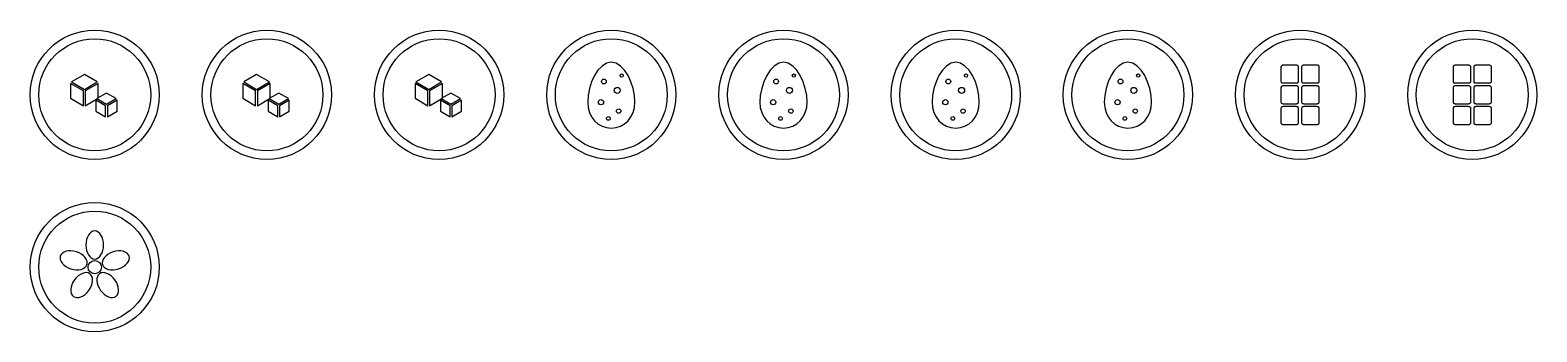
# Model space of a CAD drawing. Extents: x 4 to 288, y 4 to 32.
# Drawn here: x 148 to 288, y 4 to 32 of the extents above; entities that cross this region are included whole.
import ezdxf

# ---------------------------------------------------------------- set-up
doc = ezdxf.new("R2010")
doc.units = 0
doc.layers.add('CUT', color=1, linetype='CONTINUOUS')
doc.layers.add('RASTER', color=7, linetype='CONTINUOUS')

msp = doc.modelspace()

# ---------------------------------------------------------------- linework, layer by layer
at = {"layer": 'CUT'}
for centre in [(154, 26), (170, 26), (186, 26), (202, 26), (218, 26), (234, 26), (250, 26), (266, 26), (282, 26), (154, 10)]:
    msp.add_circle(centre, 6, dxfattribs=at)
at = {"layer": 'RASTER'}
for points in [[(202, 29.02), (201.551, 28.928), (201.136, 28.673), (200.762, 28.282), (200.438, 27.785), (200.173, 27.21), (199.973, 26.588), (199.847, 25.946), (199.804, 25.314), (199.847, 24.816), (199.973, 24.359), (200.173, 23.95), (200.438, 23.598), (200.762, 23.309), (201.136, 23.094), (201.551, 22.958), (202, 22.911), (202.449, 22.958), (202.864, 23.094), (203.238, 23.309), (203.562, 23.598), (203.827, 23.95), (204.027, 24.359), (204.153, 24.816), (204.196, 25.314), (204.153, 25.946), (204.027, 26.588), (203.827, 27.21), (203.562, 27.785), (203.238, 28.282), (202.864, 28.673), (202.449, 28.928), (202, 29.02)], [(218, 29.02), (217.551, 28.928), (217.136, 28.673), (216.762, 28.282), (216.438, 27.785), (216.173, 27.21), (215.973, 26.588), (215.847, 25.946), (215.804, 25.314), (215.847, 24.816), (215.973, 24.359), (216.173, 23.95), (216.438, 23.598), (216.762, 23.309), (217.136, 23.094), (217.551, 22.958), (218, 22.911), (218.449, 22.958), (218.864, 23.094), (219.238, 23.309), (219.562, 23.598), (219.827, 23.95), (220.027, 24.359), (220.153, 24.816), (220.196, 25.314), (220.153, 25.946), (220.027, 26.588), (219.827, 27.21), (219.562, 27.785), (219.238, 28.282), (218.864, 28.673), (218.449, 28.928), (218, 29.02)], [(234, 29.02), (233.551, 28.928), (233.136, 28.673), (232.762, 28.282), (232.438, 27.785), (232.173, 27.21), (231.973, 26.588), (231.847, 25.946), (231.804, 25.314), (231.847, 24.816), (231.973, 24.359), (232.173, 23.95), (232.438, 23.598), (232.762, 23.309), (233.136, 23.094), (233.551, 22.958), (234, 22.911), (234.449, 22.958), (234.864, 23.094), (235.238, 23.309), (235.562, 23.598), (235.827, 23.95), (236.027, 24.359), (236.153, 24.816), (236.196, 25.314), (236.153, 25.946), (236.027, 26.588), (235.827, 27.21), (235.562, 27.785), (235.238, 28.282), (234.864, 28.673), (234.449, 28.928), (234, 29.02)], [(250, 29.02), (249.551, 28.928), (249.136, 28.673), (248.762, 28.282), (248.438, 27.785), (248.173, 27.21), (247.973, 26.588), (247.847, 25.946), (247.804, 25.314), (247.847, 24.816), (247.973, 24.359), (248.173, 23.95), (248.438, 23.598), (248.762, 23.309), (249.136, 23.094), (249.551, 22.958), (250, 22.911), (250.449, 22.958), (250.864, 23.094), (251.238, 23.309), (251.562, 23.598), (251.827, 23.95), (252.027, 24.359), (252.153, 24.816), (252.196, 25.314), (252.153, 25.946), (252.027, 26.588), (251.827, 27.21), (251.562, 27.785), (251.238, 28.282), (250.864, 28.673), (250.449, 28.928), (250, 29.02)], [(264.215, 28.54), (264.215, 27.304), (264.219, 27.256), (264.228, 27.214), (264.244, 27.179), (264.267, 27.15), (264.296, 27.127), (264.331, 27.111), (264.373, 27.101), (264.421, 27.098), (265.657, 27.098), (265.705, 27.101), (265.747, 27.111), (265.782, 27.127), (265.811, 27.15), (265.834, 27.179), (265.85, 27.214), (265.86, 27.256), (265.863, 27.304), (265.863, 28.54), (265.86, 28.588), (265.85, 28.63), (265.834, 28.665), (265.811, 28.694), (265.782, 28.717), (265.747, 28.733), (265.705, 28.742), (265.657, 28.746), (264.421, 28.746), (264.373, 28.742), (264.331, 28.733), (264.296, 28.717), (264.267, 28.694), (264.244, 28.665), (264.228, 28.63), (264.219, 28.588), (264.215, 28.54)], [(266.137, 28.54), (266.137, 27.304), (266.14, 27.256), (266.15, 27.214), (266.166, 27.179), (266.189, 27.15), (266.218, 27.127), (266.253, 27.111), (266.295, 27.101), (266.343, 27.098), (267.579, 27.098), (267.627, 27.101), (267.669, 27.111), (267.704, 27.127), (267.733, 27.15), (267.756, 27.179), (267.772, 27.214), (267.781, 27.256), (267.785, 27.304), (267.785, 28.54), (267.781, 28.588), (267.772, 28.63), (267.756, 28.665), (267.733, 28.694), (267.704, 28.717), (267.669, 28.733), (267.627, 28.742), (267.579, 28.746), (266.343, 28.746), (266.295, 28.742), (266.253, 28.733), (266.218, 28.717), (266.189, 28.694), (266.166, 28.665), (266.15, 28.63), (266.14, 28.588), (266.137, 28.54)], [(280.215, 28.54), (280.215, 27.304), (280.219, 27.256), (280.228, 27.214), (280.244, 27.179), (280.267, 27.15), (280.296, 27.127), (280.331, 27.111), (280.373, 27.101), (280.421, 27.098), (281.657, 27.098), (281.705, 27.101), (281.747, 27.111), (281.782, 27.127), (281.811, 27.15), (281.834, 27.179), (281.85, 27.214), (281.86, 27.256), (281.863, 27.304), (281.863, 28.54), (281.86, 28.588), (281.85, 28.63), (281.834, 28.665), (281.811, 28.694), (281.782, 28.717), (281.747, 28.733), (281.705, 28.742), (281.657, 28.746), (280.421, 28.746), (280.373, 28.742), (280.331, 28.733), (280.296, 28.717), (280.267, 28.694), (280.244, 28.665), (280.228, 28.63), (280.219, 28.588), (280.215, 28.54)], [(282.137, 28.54), (282.137, 27.304), (282.14, 27.256), (282.15, 27.214), (282.166, 27.179), (282.189, 27.15), (282.218, 27.127), (282.253, 27.111), (282.295, 27.101), (282.343, 27.098), (283.579, 27.098), (283.627, 27.101), (283.669, 27.111), (283.704, 27.127), (283.733, 27.15), (283.756, 27.179), (283.772, 27.214), (283.781, 27.256), (283.785, 27.304), (283.785, 28.54), (283.781, 28.588), (283.772, 28.63), (283.756, 28.665), (283.733, 28.694), (283.704, 28.717), (283.669, 28.733), (283.627, 28.742), (283.579, 28.746), (282.343, 28.746), (282.295, 28.742), (282.253, 28.733), (282.218, 28.717), (282.189, 28.694), (282.166, 28.665), (282.15, 28.63), (282.14, 28.588), (282.137, 28.54)], [(151.761, 27.05), (151.761, 25.677), (152.955, 24.991), (152.955, 26.364), (151.761, 27.05)], [(153.039, 27.881), (151.845, 27.194), (153.039, 26.508), (154.233, 27.194), (153.039, 27.881)], [(153.123, 26.364), (153.123, 24.991), (154.317, 25.677), (154.317, 27.05), (153.123, 26.364)], [(167.761, 27.05), (167.761, 25.677), (168.955, 24.991), (168.955, 26.364), (167.761, 27.05)], [(169.039, 27.881), (167.845, 27.194), (169.039, 26.508), (170.233, 27.194), (169.039, 27.881)], [(169.123, 26.364), (169.123, 24.991), (170.317, 25.677), (170.317, 27.05), (169.123, 26.364)], [(183.761, 27.05), (183.761, 25.677), (184.955, 24.991), (184.955, 26.364), (183.761, 27.05)], [(185.039, 27.881), (183.845, 27.194), (185.039, 26.508), (186.233, 27.194), (185.039, 27.881)], [(185.123, 26.364), (185.123, 24.991), (186.317, 25.677), (186.317, 27.05), (185.123, 26.364)], [(264.215, 26.618), (264.215, 25.382), (264.219, 25.334), (264.228, 25.292), (264.244, 25.257), (264.267, 25.228), (264.296, 25.205), (264.331, 25.189), (264.373, 25.18), (264.421, 25.176), (265.657, 25.176), (265.705, 25.18), (265.747, 25.189), (265.782, 25.205), (265.811, 25.228), (265.834, 25.257), (265.85, 25.292), (265.86, 25.334), (265.863, 25.382), (265.863, 26.618), (265.86, 26.666), (265.85, 26.708), (265.834, 26.743), (265.811, 26.772), (265.782, 26.795), (265.747, 26.811), (265.705, 26.82), (265.657, 26.824), (264.421, 26.824), (264.373, 26.82), (264.331, 26.811), (264.296, 26.795), (264.267, 26.772), (264.244, 26.743), (264.228, 26.708), (264.219, 26.666), (264.215, 26.618)], [(266.137, 26.618), (266.137, 25.382), (266.14, 25.334), (266.15, 25.292), (266.166, 25.257), (266.189, 25.228), (266.218, 25.205), (266.253, 25.189), (266.295, 25.18), (266.343, 25.176), (267.579, 25.176), (267.627, 25.18), (267.669, 25.189), (267.704, 25.205), (267.733, 25.228), (267.756, 25.257), (267.772, 25.292), (267.781, 25.334), (267.785, 25.382), (267.785, 26.618), (267.781, 26.666), (267.772, 26.708), (267.756, 26.743), (267.733, 26.772), (267.704, 26.795), (267.669, 26.811), (267.627, 26.82), (267.579, 26.824), (266.343, 26.824), (266.295, 26.82), (266.253, 26.811), (266.218, 26.795), (266.189, 26.772), (266.166, 26.743), (266.15, 26.708), (266.14, 26.666), (266.137, 26.618)], [(280.215, 26.618), (280.215, 25.382), (280.219, 25.334), (280.228, 25.292), (280.244, 25.257), (280.267, 25.228), (280.296, 25.205), (280.331, 25.189), (280.373, 25.18), (280.421, 25.176), (281.657, 25.176), (281.705, 25.18), (281.747, 25.189), (281.782, 25.205), (281.811, 25.228), (281.834, 25.257), (281.85, 25.292), (281.86, 25.334), (281.863, 25.382), (281.863, 26.618), (281.86, 26.666), (281.85, 26.708), (281.834, 26.743), (281.811, 26.772), (281.782, 26.795), (281.747, 26.811), (281.705, 26.82), (281.657, 26.824), (280.421, 26.824), (280.373, 26.82), (280.331, 26.811), (280.296, 26.795), (280.267, 26.772), (280.244, 26.743), (280.228, 26.708), (280.219, 26.666), (280.215, 26.618)], [(282.137, 26.618), (282.137, 25.382), (282.14, 25.334), (282.15, 25.292), (282.166, 25.257), (282.189, 25.228), (282.218, 25.205), (282.253, 25.189), (282.295, 25.18), (282.343, 25.176), (283.579, 25.176), (283.627, 25.18), (283.669, 25.189), (283.704, 25.205), (283.733, 25.228), (283.756, 25.257), (283.772, 25.292), (283.781, 25.334), (283.785, 25.382), (283.785, 26.618), (283.781, 26.666), (283.772, 26.708), (283.756, 26.743), (283.733, 26.772), (283.704, 26.795), (283.669, 26.811), (283.627, 26.82), (283.579, 26.824), (282.343, 26.824), (282.295, 26.82), (282.253, 26.811), (282.218, 26.795), (282.189, 26.772), (282.166, 26.743), (282.15, 26.708), (282.14, 26.666), (282.137, 26.618)], [(154.119, 25.506), (154.119, 24.476), (155.015, 23.961), (155.015, 24.991), (154.119, 25.506)], [(155.098, 26.165), (154.202, 25.65), (155.098, 25.135), (155.994, 25.65), (155.098, 26.165)], [(155.182, 24.991), (155.182, 23.961), (156.078, 24.476), (156.078, 25.506), (155.182, 24.991)], [(170.119, 25.506), (170.119, 24.476), (171.015, 23.961), (171.015, 24.991), (170.119, 25.506)], [(171.098, 26.165), (170.202, 25.65), (171.098, 25.135), (171.994, 25.65), (171.098, 26.165)], [(171.182, 24.991), (171.182, 23.961), (172.078, 24.476), (172.078, 25.506), (171.182, 24.991)], [(186.119, 25.506), (186.119, 24.476), (187.015, 23.961), (187.015, 24.991), (186.119, 25.506)], [(187.098, 26.165), (186.202, 25.65), (187.098, 25.135), (187.994, 25.65), (187.098, 26.165)], [(187.182, 24.991), (187.182, 23.961), (188.078, 24.476), (188.078, 25.506), (187.182, 24.991)], [(264.215, 24.696), (264.215, 23.46), (264.219, 23.412), (264.228, 23.37), (264.244, 23.335), (264.267, 23.306), (264.296, 23.283), (264.331, 23.267), (264.373, 23.258), (264.421, 23.254), (265.657, 23.254), (265.705, 23.258), (265.747, 23.267), (265.782, 23.283), (265.811, 23.306), (265.834, 23.335), (265.85, 23.37), (265.86, 23.412), (265.863, 23.46), (265.863, 24.696), (265.86, 24.744), (265.85, 24.786), (265.834, 24.821), (265.811, 24.85), (265.782, 24.873), (265.747, 24.889), (265.705, 24.899), (265.657, 24.902), (264.421, 24.902), (264.373, 24.899), (264.331, 24.889), (264.296, 24.873), (264.267, 24.85), (264.244, 24.821), (264.228, 24.786), (264.219, 24.744), (264.215, 24.696)], [(266.137, 24.696), (266.137, 23.46), (266.14, 23.412), (266.15, 23.37), (266.166, 23.335), (266.189, 23.306), (266.218, 23.283), (266.253, 23.267), (266.295, 23.258), (266.343, 23.254), (267.579, 23.254), (267.627, 23.258), (267.669, 23.267), (267.704, 23.283), (267.733, 23.306), (267.756, 23.335), (267.772, 23.37), (267.781, 23.412), (267.785, 23.46), (267.785, 24.696), (267.781, 24.744), (267.772, 24.786), (267.756, 24.821), (267.733, 24.85), (267.704, 24.873), (267.669, 24.889), (267.627, 24.899), (267.579, 24.902), (266.343, 24.902), (266.295, 24.899), (266.253, 24.889), (266.218, 24.873), (266.189, 24.85), (266.166, 24.821), (266.15, 24.786), (266.14, 24.744), (266.137, 24.696)], [(280.215, 24.696), (280.215, 23.46), (280.219, 23.412), (280.228, 23.37), (280.244, 23.335), (280.267, 23.306), (280.296, 23.283), (280.331, 23.267), (280.373, 23.258), (280.421, 23.254), (281.657, 23.254), (281.705, 23.258), (281.747, 23.267), (281.782, 23.283), (281.811, 23.306), (281.834, 23.335), (281.85, 23.37), (281.86, 23.412), (281.863, 23.46), (281.863, 24.696), (281.86, 24.744), (281.85, 24.786), (281.834, 24.821), (281.811, 24.85), (281.782, 24.873), (281.747, 24.889), (281.705, 24.899), (281.657, 24.902), (280.421, 24.902), (280.373, 24.899), (280.331, 24.889), (280.296, 24.873), (280.267, 24.85), (280.244, 24.821), (280.228, 24.786), (280.219, 24.744), (280.215, 24.696)], [(282.137, 24.696), (282.137, 23.46), (282.14, 23.412), (282.15, 23.37), (282.166, 23.335), (282.189, 23.306), (282.218, 23.283), (282.253, 23.267), (282.295, 23.258), (282.343, 23.254), (283.579, 23.254), (283.627, 23.258), (283.669, 23.267), (283.704, 23.283), (283.733, 23.306), (283.756, 23.335), (283.772, 23.37), (283.781, 23.412), (283.785, 23.46), (283.785, 24.696), (283.781, 24.744), (283.772, 24.786), (283.756, 24.821), (283.733, 24.85), (283.704, 24.873), (283.669, 24.889), (283.627, 24.899), (283.579, 24.902), (282.343, 24.902), (282.295, 24.899), (282.253, 24.889), (282.218, 24.873), (282.189, 24.85), (282.166, 24.821), (282.15, 24.786), (282.14, 24.744), (282.137, 24.696)], [(154.824, 12.059), (154.807, 12.322), (154.759, 12.567), (154.683, 12.788), (154.582, 12.981), (154.461, 13.141), (154.321, 13.261), (154.166, 13.337), (154, 13.363), (153.834, 13.337), (153.679, 13.261), (153.539, 13.141), (153.418, 12.981), (153.317, 12.788), (153.241, 12.567), (153.193, 12.322), (153.176, 12.059), (153.193, 11.796), (153.241, 11.552), (153.317, 11.33), (153.418, 11.137), (153.539, 10.978), (153.679, 10.858), (153.834, 10.782), (154, 10.755), (154.166, 10.782), (154.321, 10.858), (154.461, 10.978), (154.582, 11.137), (154.683, 11.33), (154.759, 11.552), (154.807, 11.796), (154.824, 12.059)], [(152.296, 11.42), (152.041, 11.485), (151.793, 11.515), (151.559, 11.511), (151.345, 11.475), (151.155, 11.408), (150.998, 11.313), (150.878, 11.189), (150.801, 11.039), (150.775, 10.873), (150.8, 10.703), (150.871, 10.533), (150.985, 10.367), (151.137, 10.212), (151.324, 10.071), (151.542, 9.95), (151.787, 9.853), (152.042, 9.788), (152.29, 9.758), (152.524, 9.761), (152.739, 9.797), (152.928, 9.864), (153.085, 9.96), (153.205, 10.084), (153.282, 10.233), (153.308, 10.399), (153.284, 10.57), (153.212, 10.74), (153.099, 10.905), (152.946, 11.061), (152.759, 11.201), (152.541, 11.323), (152.296, 11.42)], [(156.213, 9.853), (156.458, 9.95), (156.676, 10.071), (156.863, 10.212), (157.015, 10.367), (157.129, 10.533), (157.2, 10.703), (157.225, 10.873), (157.199, 11.039), (157.122, 11.189), (157.002, 11.313), (156.845, 11.408), (156.655, 11.475), (156.441, 11.511), (156.207, 11.515), (155.959, 11.485), (155.704, 11.42), (155.459, 11.323), (155.241, 11.201), (155.054, 11.061), (154.901, 10.905), (154.788, 10.74), (154.716, 10.57), (154.692, 10.399), (154.718, 10.233), (154.795, 10.084), (154.915, 9.96), (155.072, 9.864), (155.261, 9.797), (155.476, 9.761), (155.71, 9.758), (155.958, 9.788), (156.213, 9.853)], [(152.123, 8.818), (151.982, 8.596), (151.877, 8.369), (151.808, 8.146), (151.776, 7.93), (151.781, 7.73), (151.824, 7.55), (151.904, 7.398), (152.023, 7.279), (152.173, 7.203), (152.343, 7.173), (152.527, 7.188), (152.719, 7.246), (152.914, 7.343), (153.105, 7.477), (153.288, 7.647), (153.456, 7.85), (153.597, 8.072), (153.702, 8.299), (153.771, 8.523), (153.803, 8.738), (153.798, 8.938), (153.755, 9.118), (153.675, 9.27), (153.556, 9.389), (153.406, 9.465), (153.237, 9.495), (153.053, 9.48), (152.86, 9.422), (152.666, 9.325), (152.474, 9.191), (152.291, 9.021), (152.123, 8.818)], [(154.544, 7.85), (154.712, 7.647), (154.895, 7.477), (155.086, 7.343), (155.281, 7.246), (155.473, 7.188), (155.657, 7.173), (155.827, 7.203), (155.977, 7.279), (156.096, 7.398), (156.176, 7.55), (156.219, 7.73), (156.224, 7.93), (156.192, 8.146), (156.123, 8.369), (156.018, 8.596), (155.877, 8.818), (155.709, 9.021), (155.526, 9.191), (155.334, 9.325), (155.14, 9.422), (154.947, 9.48), (154.763, 9.495), (154.594, 9.465), (154.444, 9.389), (154.325, 9.27), (154.245, 9.118), (154.202, 8.938), (154.197, 8.738), (154.229, 8.523), (154.298, 8.299), (154.403, 8.072), (154.544, 7.85)]]:
    msp.add_lwpolyline(points, close=True, dxfattribs=at)
for centre, radius in [((154, 26), 5.2), ((170, 26), 5.2), ((186, 26), 5.2), ((202, 26), 5.2), ((218, 26), 5.2), ((234, 26), 5.2), ((250, 26), 5.2), ((266, 26), 5.2), ((282, 26), 5.2), ((201.314, 27.236), 0.22), ((202.549, 26.412), 0.275), ((202.961, 27.785), 0.151), ((217.314, 27.236), 0.22), ((218.549, 26.412), 0.275), ((218.961, 27.785), 0.151), ((233.314, 27.236), 0.22), ((234.549, 26.412), 0.275), ((234.961, 27.785), 0.151), ((249.314, 27.236), 0.22), ((250.549, 26.412), 0.275), ((250.961, 27.785), 0.151), ((201.039, 25.314), 0.24), ((217.039, 25.314), 0.24), ((233.039, 25.314), 0.24), ((249.039, 25.314), 0.24), ((201.725, 23.804), 0.172), ((202.686, 24.49), 0.206), ((217.725, 23.804), 0.172), ((218.686, 24.49), 0.206), ((233.725, 23.804), 0.172), ((234.686, 24.49), 0.206), ((249.725, 23.804), 0.172), ((250.686, 24.49), 0.206), ((154, 10), 5.2), ((154, 10), 0.618)]:
    msp.add_circle(centre, radius, dxfattribs=at)

doc.saveas('drawing.dxf')
